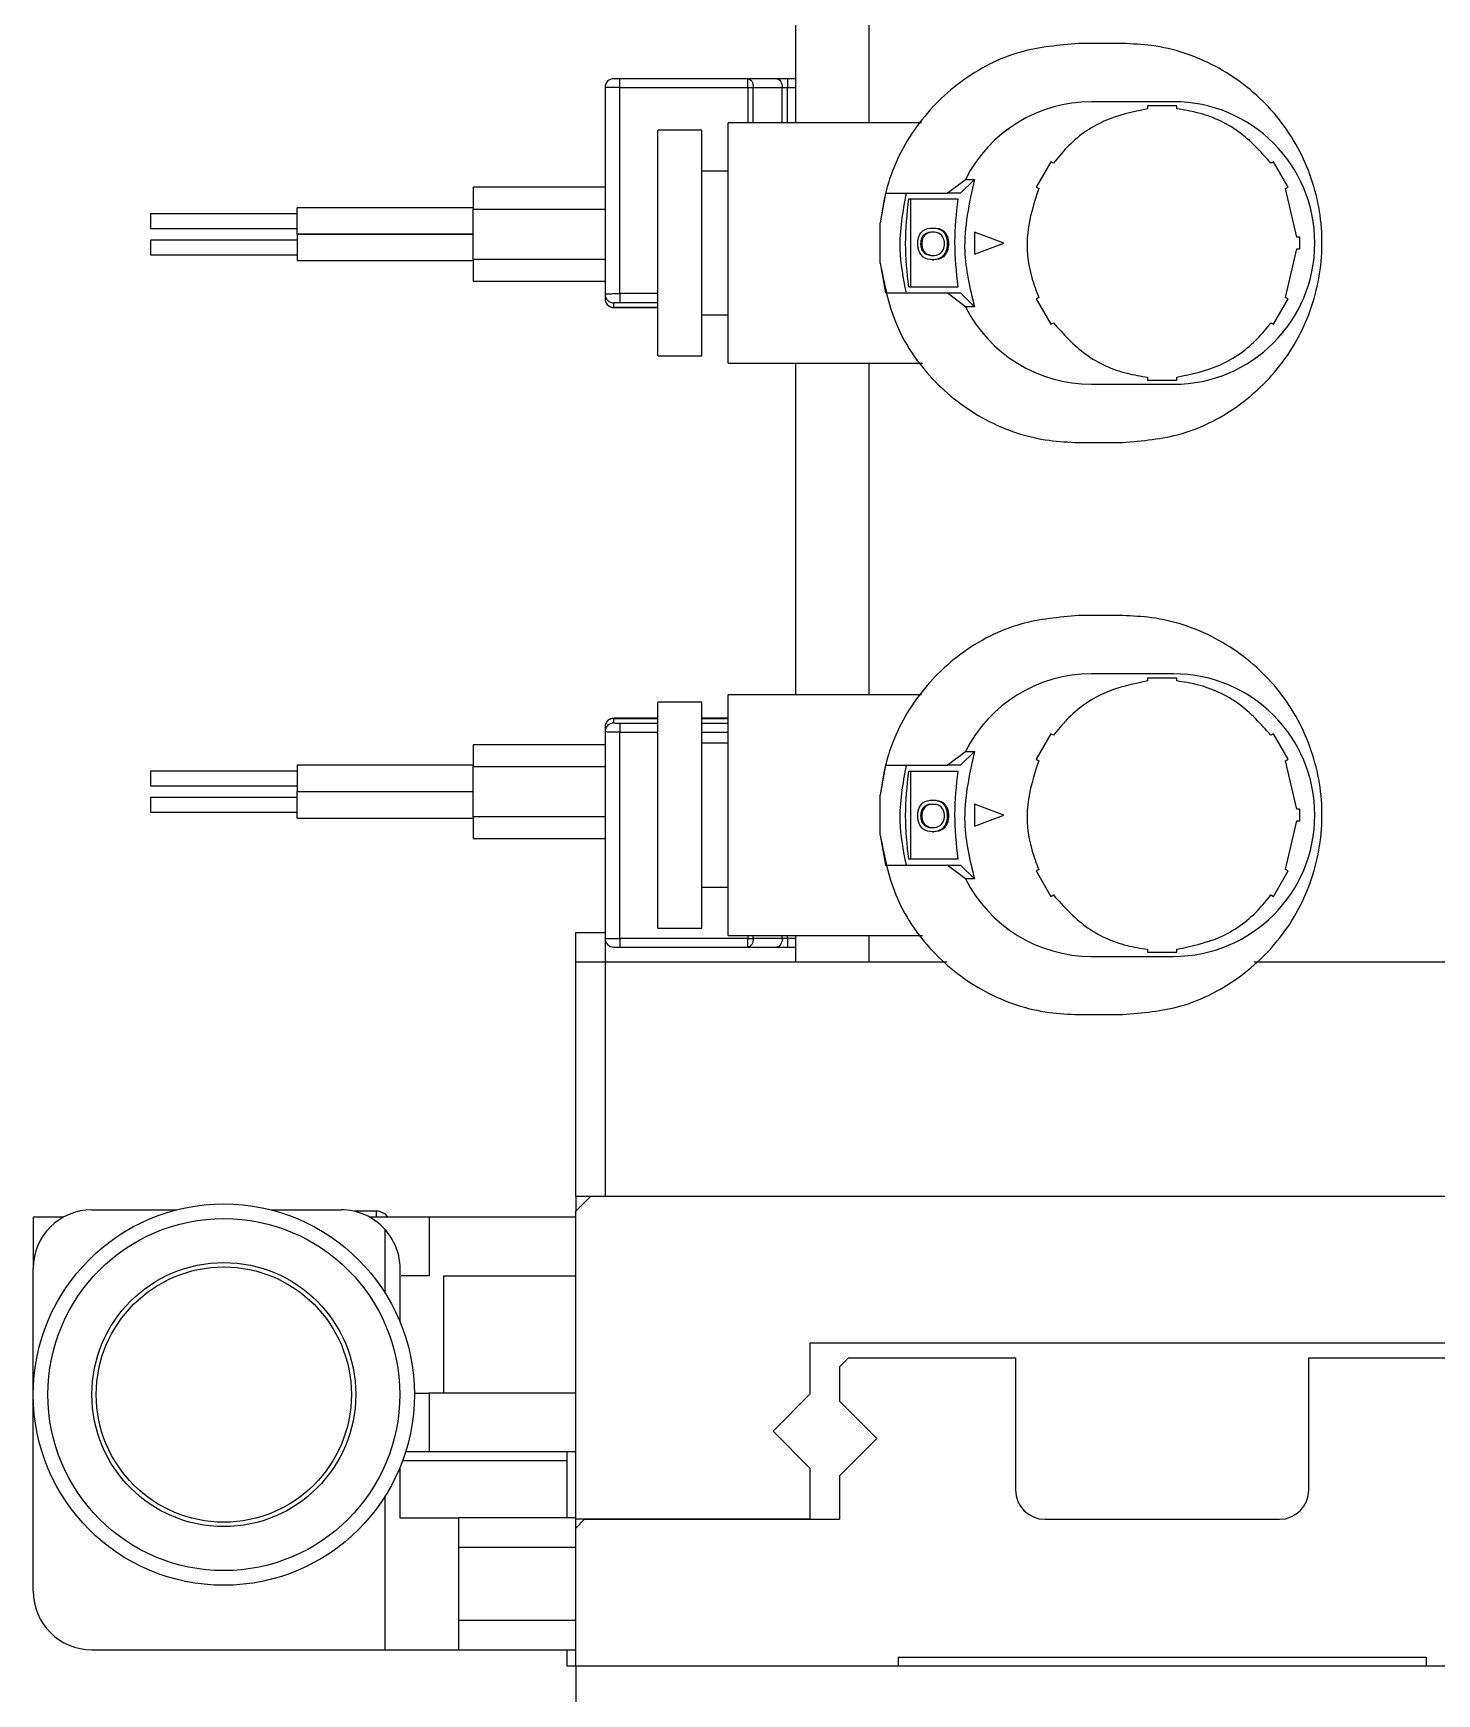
# Model space of a CAD drawing. Extents: x 500 to 100500, y -14500 to 21140.
# Drawn here: x 13719.7 to 13767.6, y -7111 to -7054.4 of the extents above; entities that cross this region are included whole.
import ezdxf

# ---------------------------------------------------------------- set-up
doc = ezdxf.new("R2010")
doc.units = 0
doc.layers.get('0').update_dxf_attribs({"linetype": 'CONTINUOUS'})

# ---------------------------------------------------------------- blocks, each defined once
blk = doc.blocks.new('SP F')
at = {"color": 3}
for p, q in [((14852.123, -97524.306), (14852.123, -97527.706)), ((14854.635, -97527.706), (14854.635, -97524.306)), ((14863.273, -97525.006), (14861.773, -97525.006)), ((14846.123, -97526.506), (14846.123, -97526.206)), ((14850.495, -97526.206), (14846.123, -97526.206)), ((14850.495, -97526.506), (14850.495, -97526.206)), ((14851.481, -97526.206), (14850.495, -97526.206)), ((14851.851, -97526.206), (14851.851, -97526.506)), ((14852.123, -97526.206), (14851.851, -97526.206)), ((14845.623, -97526.506), (14845.623, -97533.547)), ((14846.123, -97526.506), (14845.623, -97526.506)), ((14846.123, -97533.53), (14846.123, -97526.506)), ((14846.123, -97526.506), (14850.495, -97526.506)), ((14850.495, -97526.506), (14850.68, -97526.506)), ((14850.495, -97526.506), (14850.495, -97527.706)), ((14850.68, -97526.506), (14851.666, -97526.506)), ((14850.68, -97527.706), (14850.68, -97526.506)), ((14851.666, -97526.506), (14851.851, -97526.506)), ((14851.666, -97527.706), (14851.666, -97526.506)), ((14851.851, -97527.706), (14851.851, -97526.506)), ((14851.851, -97526.506), (14852.123, -97526.506)), ((14865.013, -97526.991), (14862.213, -97526.991)), ((14864.123, -97527.133), (14864.123, -97527.233)), ((14865.123, -97527.133), (14864.123, -97527.133)), ((14865.123, -97527.233), (14865.123, -97527.133)), ((14848.923, -97527.956), (14847.423, -97527.956)), ((14847.423, -97535.656), (14847.423, -97527.956)), ((14848.923, -97535.656), (14848.923, -97527.956)), ((14856.411, -97527.706), (14849.823, -97527.706)), ((14849.823, -97535.906), (14849.823, -97527.706)), ((14860.826, -97529.036), (14860.326, -97529.902)), ((14860.913, -97529.086), (14860.826, -97529.036)), ((14868.42, -97529.036), (14868.333, -97529.086)), ((14868.92, -97529.902), (14868.42, -97529.036)), ((14849.823, -97529.356), (14848.923, -97529.356)), ((14857.296, -97530.106), (14857.914, -97529.636)), ((14858.219, -97529.636), (14857.741, -97530.106)), ((14857.914, -97529.636), (14858.219, -97529.636)), ((14845.623, -97529.906), (14841.123, -97529.906)), ((14841.123, -97529.906), (14841.123, -97530.647)), ((14855.189, -97530.106), (14855.007, -97531.12)), ((14857.741, -97530.106), (14857.296, -97530.106)), ((14860.326, -97529.902), (14860.413, -97529.952)), ((14868.833, -97529.952), (14868.92, -97529.902)), ((14869.218, -97531.606), (14868.833, -97529.952)), ((14835.123, -97530.806), (14830.123, -97530.806)), ((14830.123, -97530.806), (14830.123, -97531.306)), ((14841.123, -97530.606), (14835.123, -97530.606)), ((14835.123, -97531.505), (14835.123, -97530.606)), ((14841.123, -97532.365), (14841.123, -97530.647)), ((14841.123, -97530.647), (14845.623, -97530.647)), ((14855.979, -97530.306), (14857.65, -97530.306)), ((14856.049, -97533.306), (14856.049, -97530.306)), ((14830.123, -97531.306), (14835.123, -97531.306)), ((14855.007, -97532.492), (14855.007, -97531.12)), ((14856.791, -97531.296), (14856.831, -97531.296)), ((14835.123, -97531.706), (14830.123, -97531.706)), ((14830.123, -97531.706), (14830.123, -97532.206)), ((14835.123, -97531.505), (14841.123, -97531.505)), ((14835.123, -97531.507), (14835.123, -97531.505)), ((14841.123, -97531.507), (14835.123, -97531.507)), ((14835.123, -97531.507), (14835.123, -97532.406)), ((14856.386, -97531.832), (14856.426, -97531.832)), ((14857.296, -97531.827), (14857.336, -97531.827)), ((14858.223, -97531.431), (14858.223, -97532.181)), ((14859.223, -97531.806), (14858.223, -97531.431)), ((14858.223, -97532.181), (14859.223, -97531.806)), ((14869.319, -97531.606), (14869.218, -97531.606)), ((14869.319, -97532.006), (14869.319, -97531.606)), ((14830.123, -97532.206), (14835.123, -97532.206)), ((14835.123, -97532.406), (14841.123, -97532.406)), ((14841.123, -97532.365), (14841.123, -97533.106)), ((14845.623, -97532.365), (14841.123, -97532.365)), ((14855.007, -97532.492), (14855.189, -97533.506)), ((14856.551, -97532.172), (14856.59, -97532.172)), ((14856.791, -97532.375), (14856.831, -97532.375)), ((14868.833, -97533.659), (14869.218, -97532.006)), ((14869.218, -97532.006), (14869.319, -97532.006)), ((14841.123, -97533.106), (14845.623, -97533.106)), ((14845.623, -97533.547), (14845.623, -97533.705)), ((14846.123, -97533.53), (14846.123, -97533.829)), ((14847.423, -97533.53), (14846.123, -97533.53)), ((14857.65, -97533.306), (14855.979, -97533.306)), ((14857.914, -97533.976), (14857.296, -97533.506)), ((14857.296, -97533.506), (14857.741, -97533.506)), ((14857.741, -97533.506), (14858.219, -97533.976)), ((14860.413, -97533.659), (14860.326, -97533.71)), ((14868.92, -97533.71), (14868.833, -97533.659)), ((14845.623, -97533.705), (14845.623, -97533.706)), ((14845.923, -97534.004), (14845.923, -97533.846)), ((14847.423, -97534.004), (14845.923, -97534.004)), ((14845.923, -97534.004), (14845.923, -97534.006)), ((14845.923, -97534.006), (14847.423, -97534.006)), ((14846.123, -97533.829), (14847.423, -97533.829)), ((14858.219, -97533.976), (14857.914, -97533.976)), ((14860.326, -97533.71), (14860.826, -97534.576)), ((14868.42, -97534.576), (14868.92, -97533.71)), ((14848.923, -97534.256), (14849.823, -97534.256)), ((14860.826, -97534.576), (14860.913, -97534.525)), ((14868.333, -97534.525), (14868.42, -97534.576)), ((14847.423, -97535.656), (14848.923, -97535.656)), ((14849.823, -97535.906), (14856.444, -97535.906)), ((14852.123, -97535.906), (14852.123, -97547.206)), ((14854.635, -97547.206), (14854.635, -97535.906)), ((14864.123, -97536.379), (14864.123, -97536.479)), ((14864.123, -97536.479), (14865.123, -97536.479)), ((14865.123, -97536.479), (14865.123, -97536.379)), ((14862.213, -97536.621), (14865.013, -97536.621)), ((14861.773, -97538.606), (14863.273, -97538.606)), ((14863.273, -97544.506), (14861.773, -97544.506)), ((14865.013, -97546.491), (14862.213, -97546.491)), ((14864.123, -97546.633), (14864.123, -97546.733)), ((14865.123, -97546.633), (14864.123, -97546.633)), ((14865.123, -97546.733), (14865.123, -97546.633)), ((14856.411, -97547.206), (14849.823, -97547.206)), ((14849.823, -97555.406), (14849.823, -97547.206)), ((14848.923, -97547.456), (14847.423, -97547.456)), ((14847.423, -97555.156), (14847.423, -97547.456)), ((14848.923, -97555.156), (14848.923, -97547.456)), ((14845.623, -97548.306), (14845.623, -97548.307)), ((14845.623, -97548.307), (14845.623, -97548.464)), ((14847.423, -97548.006), (14845.923, -97548.006)), ((14845.923, -97548.006), (14845.923, -97548.008)), ((14845.923, -97548.165), (14845.923, -97548.008)), ((14845.923, -97548.008), (14847.423, -97548.008)), ((14846.123, -97548.183), (14846.123, -97548.482)), ((14847.423, -97548.183), (14846.123, -97548.183)), ((14849.823, -97548.006), (14848.923, -97548.006)), ((14848.923, -97548.008), (14849.823, -97548.008)), ((14849.823, -97548.183), (14848.923, -97548.183)), ((14845.623, -97548.906), (14841.123, -97548.906)), ((14841.123, -97548.906), (14841.123, -97549.647)), ((14845.623, -97548.464), (14845.623, -97555.506)), ((14846.123, -97555.506), (14846.123, -97548.482)), ((14846.123, -97548.482), (14847.423, -97548.482)), ((14848.923, -97548.482), (14849.823, -97548.482)), ((14849.823, -97548.856), (14848.923, -97548.856)), ((14860.826, -97548.536), (14860.326, -97549.402)), ((14860.913, -97548.586), (14860.826, -97548.536)), ((14868.42, -97548.536), (14868.333, -97548.586)), ((14868.92, -97549.402), (14868.42, -97548.536)), ((14857.296, -97549.606), (14857.914, -97549.136)), ((14858.219, -97549.136), (14857.741, -97549.606)), ((14857.914, -97549.136), (14858.219, -97549.136)), ((14860.326, -97549.402), (14860.413, -97549.452)), ((14868.833, -97549.452), (14868.92, -97549.402)), ((14869.218, -97551.106), (14868.833, -97549.452)), ((14835.123, -97549.806), (14830.123, -97549.806)), ((14830.123, -97549.806), (14830.123, -97550.306)), ((14841.123, -97549.606), (14835.123, -97549.606)), ((14835.123, -97549.606), (14835.123, -97550.505)), ((14841.123, -97549.647), (14845.623, -97549.647)), ((14841.123, -97551.365), (14841.123, -97549.647)), ((14855.189, -97549.606), (14855.007, -97550.62)), ((14855.979, -97549.806), (14857.65, -97549.806)), ((14856.049, -97552.806), (14856.049, -97549.806)), ((14857.741, -97549.606), (14857.296, -97549.606)), ((14830.123, -97550.306), (14835.123, -97550.306)), ((14835.123, -97550.505), (14841.123, -97550.505)), ((14835.123, -97550.507), (14835.123, -97550.505)), ((14841.123, -97550.507), (14835.123, -97550.507)), ((14835.123, -97551.406), (14835.123, -97550.507)), ((14855.007, -97551.992), (14855.007, -97550.62)), ((14835.123, -97550.706), (14830.123, -97550.706)), ((14830.123, -97550.706), (14830.123, -97551.206)), ((14830.123, -97551.206), (14835.123, -97551.206)), ((14856.791, -97550.796), (14856.831, -97550.796)), ((14858.223, -97550.931), (14858.223, -97551.681)), ((14859.223, -97551.306), (14858.223, -97550.931)), ((14869.319, -97551.106), (14869.218, -97551.106)), ((14869.319, -97551.506), (14869.319, -97551.106)), ((14835.123, -97551.406), (14841.123, -97551.406)), ((14845.623, -97551.365), (14841.123, -97551.365)), ((14841.123, -97551.365), (14841.123, -97552.106)), ((14856.386, -97551.332), (14856.426, -97551.332)), ((14856.551, -97551.672), (14856.59, -97551.672)), ((14857.296, -97551.327), (14857.336, -97551.327)), ((14858.223, -97551.681), (14859.223, -97551.306)), ((14868.833, -97553.159), (14869.218, -97551.506)), ((14869.218, -97551.506), (14869.319, -97551.506)), ((14841.123, -97552.106), (14845.623, -97552.106)), ((14855.007, -97551.992), (14855.189, -97553.006)), ((14856.791, -97551.875), (14856.831, -97551.875)), ((14857.65, -97552.806), (14855.979, -97552.806)), ((14857.914, -97553.476), (14857.296, -97553.006)), ((14857.296, -97553.006), (14857.741, -97553.006)), ((14857.741, -97553.006), (14858.219, -97553.476)), ((14860.413, -97553.159), (14860.326, -97553.21)), ((14860.326, -97553.21), (14860.826, -97554.076)), ((14868.42, -97554.076), (14868.92, -97553.21)), ((14868.92, -97553.21), (14868.833, -97553.159)), ((14848.923, -97553.756), (14849.823, -97553.756)), ((14858.219, -97553.476), (14857.914, -97553.476)), ((14860.826, -97554.076), (14860.913, -97554.025)), ((14868.333, -97554.025), (14868.42, -97554.076)), ((14847.423, -97555.156), (14848.923, -97555.156)), ((14844.623, -97555.306), (14845.623, -97555.306)), ((14844.623, -97556.306), (14844.623, -97555.306)), ((14845.623, -97555.506), (14845.623, -97556.306)), ((14845.623, -97555.506), (14846.123, -97555.506)), ((14850.495, -97555.506), (14846.123, -97555.506)), ((14846.123, -97555.506), (14846.123, -97555.806)), ((14849.823, -97555.406), (14856.444, -97555.406)), ((14850.495, -97555.406), (14850.495, -97555.506)), ((14850.495, -97555.506), (14850.68, -97555.506)), ((14850.495, -97555.806), (14850.495, -97555.506)), ((14850.68, -97555.506), (14850.68, -97555.406)), ((14851.666, -97555.506), (14850.68, -97555.506)), ((14851.666, -97555.506), (14851.666, -97555.406)), ((14851.851, -97555.506), (14851.666, -97555.506)), ((14851.851, -97555.506), (14851.851, -97555.406)), ((14851.851, -97555.506), (14851.851, -97555.806)), ((14852.123, -97555.506), (14851.851, -97555.506)), ((14852.123, -97555.406), (14852.123, -97556.306)), ((14854.635, -97556.306), (14854.635, -97555.406)), ((14846.123, -97555.806), (14850.495, -97555.806)), ((14850.495, -97555.806), (14851.481, -97555.806)), ((14851.851, -97555.806), (14852.123, -97555.806)), ((14862.213, -97556.121), (14865.013, -97556.121)), ((14864.123, -97555.879), (14864.123, -97555.979)), ((14864.123, -97555.979), (14865.123, -97555.979)), ((14865.123, -97555.979), (14865.123, -97555.879)), ((14844.623, -97564.306), (14844.623, -97556.306)), ((14844.623, -97556.306), (14845.623, -97556.306)), ((14845.623, -97556.306), (14845.623, -97564.306)), ((14845.623, -97556.306), (14857.277, -97556.306)), ((14867.764, -97556.306), (14883.623, -97556.306)), ((14861.773, -97558.106), (14863.273, -97558.106)), ((14828.123, -97564.756), (14831.023, -97564.756)), ((14834.223, -97564.756), (14836.623, -97564.756)), ((14845.623, -97564.306), (14844.623, -97564.306)), ((14844.623, -97564.306), (14844.623, -97564.806)), ((14844.623, -97564.806), (14845.123, -97564.306)), ((14883.623, -97564.306), (14845.623, -97564.306)), ((14827.155, -97565.006), (14826.123, -97565.006)), ((14826.123, -97565.006), (14826.123, -97566.756)), ((14837.823, -97564.806), (14837.067, -97564.806)), ((14839.623, -97565.006), (14837.591, -97565.006)), ((14837.823, -97564.806), (14837.823, -97565.006)), ((14844.623, -97565.006), (14839.623, -97565.006)), ((14844.623, -97575.306), (14844.623, -97564.806)), ((14838.123, -97567.592), (14838.123, -97565.433)), ((14826.123, -97577.756), (14826.123, -97566.756)), ((14838.623, -97566.756), (14838.623, -97568.556)), ((14839.623, -97567.006), (14838.67, -97567.006)), ((14840.123, -97571.006), (14840.123, -97567.006)), ((14840.123, -97567.006), (14844.623, -97567.006)), ((14852.623, -97571.036), (14852.623, -97569.306)), ((14876.623, -97569.306), (14852.623, -97569.306)), ((14853.923, -97569.806), (14853.623, -97570.106)), ((14853.923, -97569.806), (14859.623, -97569.806)), ((14859.623, -97569.806), (14859.623, -97574.306)), ((14869.623, -97569.806), (14875.323, -97569.806)), ((14869.623, -97574.306), (14869.623, -97569.806)), ((14853.623, -97570.106), (14853.623, -97571.286)), ((14839.123, -97571.006), (14839.623, -97571.006)), ((14840.123, -97571.006), (14839.623, -97571.006)), ((14839.623, -97571.006), (14839.623, -97573.006)), ((14844.623, -97571.006), (14840.123, -97571.006)), ((14852.623, -97571.036), (14851.353, -97572.306)), ((14854.893, -97572.556), (14853.623, -97571.286)), ((14851.353, -97572.306), (14852.623, -97573.576)), ((14853.623, -97573.826), (14854.893, -97572.556)), ((14839.623, -97573.006), (14838.823, -97573.006)), ((14844.623, -97573.006), (14839.623, -97573.006)), ((14844.323, -97573.006), (14844.323, -97575.256)), ((14838.623, -97573.556), (14838.623, -97575.256)), ((14838.721, -97573.306), (14844.323, -97573.306)), ((14852.623, -97575.306), (14852.623, -97573.576)), ((14853.623, -97573.826), (14853.623, -97575.306)), ((14838.123, -97579.756), (14838.123, -97574.52)), ((14838.623, -97575.256), (14840.623, -97575.256)), ((14844.623, -97575.256), (14840.623, -97575.256)), ((14840.623, -97575.256), (14840.623, -97576.256)), ((14844.923, -97575.306), (14844.623, -97575.606)), ((14852.623, -97575.306), (14844.623, -97575.306)), ((14844.623, -97575.606), (14844.623, -97575.306)), ((14844.923, -97575.306), (14853.623, -97575.306)), ((14860.623, -97575.306), (14868.623, -97575.306)), ((14844.623, -97580.306), (14844.623, -97575.606)), ((14840.623, -97576.256), (14840.623, -97578.756)), ((14840.623, -97576.256), (14844.623, -97576.256)), ((14844.623, -97578.756), (14840.623, -97578.756)), ((14840.623, -97578.756), (14840.623, -97579.756)), ((14828.123, -97579.756), (14838.123, -97579.756)), ((14838.123, -97579.756), (14840.623, -97579.756)), ((14840.623, -97579.756), (14844.623, -97579.756)), ((14844.323, -97579.756), (14844.323, -97580.306)), ((14855.623, -97580.006), (14855.623, -97580.306)), ((14855.623, -97580.006), (14873.623, -97580.006)), ((14873.623, -97580.006), (14873.623, -97580.306)), ((14844.323, -97580.306), (14844.623, -97580.306)), ((14844.623, -97580.306), (14844.623, -97586.306)), ((14844.623, -97580.306), (14884.623, -97580.306))]:
    blk.add_line(p, q, dxfattribs=at)
at = {"color": 3, "flags": 128}
for points in [[(14850.495, -97526.206), (14850.531, -97526.212), (14850.566, -97526.229), (14850.598, -97526.256), (14850.626, -97526.294), (14850.649, -97526.339), (14850.666, -97526.391), (14850.676, -97526.447), (14850.68, -97526.506)], [(14851.481, -97526.206), (14851.517, -97526.212), (14851.552, -97526.229), (14851.584, -97526.256), (14851.612, -97526.294), (14851.635, -97526.339), (14851.652, -97526.391), (14851.663, -97526.447), (14851.666, -97526.506)], [(14850.68, -97555.506), (14850.676, -97555.564), (14850.666, -97555.621), (14850.649, -97555.673), (14850.626, -97555.718), (14850.598, -97555.755), (14850.566, -97555.783), (14850.531, -97555.8), (14850.495, -97555.806)], [(14851.666, -97555.506), (14851.663, -97555.564), (14851.652, -97555.621), (14851.635, -97555.673), (14851.612, -97555.718), (14851.584, -97555.755), (14851.552, -97555.783), (14851.517, -97555.8), (14851.481, -97555.806)]]:
    blk.add_lwpolyline(points, dxfattribs=at)
at = {"color": 3}
for radius in [6.5, 6, 4.5, 4.35]:
    blk.add_circle((14832.623, -97571.056), radius, dxfattribs=at)
for centre, radius, start, end in [((14845.923, -97526.506), 0.3, 90, 180), ((14862.213, -97531.806), 4.815, 90.0007, 153.2116), ((14865.013, -97531.806), 4.815, 270, 90), ((14845.922, -97533.547), 0.299, 180.1118, 270.1114), ((14845.922, -97533.704), 0.299, 180.1118, 270.1114), ((14845.923, -97533.706), 0.3, 180, 270), ((14862.213, -97531.806), 4.815, 206.7888, 269.9991), ((14862.213, -97551.306), 4.815, 90.0007, 153.2116), ((14865.013, -97551.306), 4.815, 270, 90), ((14845.923, -97548.306), 0.3, 90, 180), ((14845.922, -97548.307), 0.299, 89.8886, 179.8882), ((14845.922, -97548.465), 0.299, 89.8886, 179.8882), ((14862.213, -97551.306), 4.815, 206.7888, 269.9991), ((14845.923, -97555.506), 0.3, 180, 270), ((14828.123, -97566.756), 2, 90, 180), ((14836.623, -97566.756), 2, 41.4096, 90), ((14837.823, -97565.306), 0.5, 36.8699, 90), ((14860.623, -97574.306), 1, 180, 270), ((14868.623, -97574.306), 1, 270, 0), ((14828.123, -97577.756), 2, 180, 270)]:
    blk.add_arc(centre, radius, start, end, dxfattribs=at)
for points, knots in [([(14861.773, -97525.006), (14861.105, -97525.063), (14859.674, -97525.187), (14857.677, -97526.223), (14856.065, -97527.882), (14855.232, -97529.635), (14855.063, -97530.754), (14855.007, -97531.12)], [0, 0, 0, 0, 0.200562, 0.429956, 0.659348, 0.888742, 1, 1, 1, 1]), ([(14863.273, -97538.606), (14863.947, -97538.547), (14865.386, -97538.422), (14867.384, -97537.376), (14868.999, -97535.712), (14869.968, -97533.594), (14870.183, -97531.279), (14869.619, -97529.023), (14868.341, -97527.078), (14866.493, -97525.674), (14864.694, -97525.069), (14863.603, -97525.02), (14863.273, -97525.006)], [0, 0, 0, 0, 0.0948237, 0.2021801, 0.3095335, 0.4168871, 0.524228, 0.6314592, 0.7387387, 0.8460879, 0.9534356, 1, 1, 1, 1]), ([(14846.123, -97526.206), (14846.096, -97526.206), (14846.044, -97526.206), (14845.978, -97526.206), (14845.931, -97526.206), (14845.926, -97526.206), (14845.923, -97526.206)], [0, 0, 0, 0, 0.25051, 0.499867, 0.747756, 1, 1, 1, 1]), ([(14864.123, -97527.233), (14863.615, -97527.34), (14862.6, -97527.555), (14861.535, -97528.319), (14861.062, -97528.902), (14860.913, -97529.086)], [0, 0, 0, 0, 0.406489, 0.812977, 1, 1, 1, 1]), ([(14868.333, -97529.086), (14867.986, -97528.7), (14867.293, -97527.929), (14866.099, -97527.388), (14865.357, -97527.27), (14865.123, -97527.233)], [0, 0, 0, 0, 0.406489, 0.812978, 1, 1, 1, 1]), ([(14858.219, -97529.636), (14858.04, -97530.449), (14857.719, -97531.902), (14858.066, -97533.342), (14858.219, -97533.976)], [0, 0, 0, 0, 0.559952, 1, 1, 1, 1]), ([(14855.189, -97530.106), (14855.405, -97530.106), (14855.838, -97530.106), (14856.539, -97530.106), (14857.027, -97530.106), (14857.296, -97530.106)], [0, 0, 0, 0, 0.3093365, 0.6186731, 1, 1, 1, 1]), ([(14855.889, -97530.106), (14855.774, -97530.742), (14855.57, -97531.879), (14855.791, -97533.009), (14855.889, -97533.506)], [0, 0, 0, 0, 0.560014, 1, 1, 1, 1]), ([(14860.413, -97529.952), (14860.252, -97530.446), (14859.93, -97531.432), (14860.059, -97532.736), (14860.328, -97533.438), (14860.413, -97533.659)], [0, 0, 0, 0, 0.406489, 0.812978, 1, 1, 1, 1]), ([(14855.979, -97533.306), (14855.927, -97532.814), (14855.823, -97531.814), (14855.926, -97530.814), (14855.979, -97530.306)], [0, 0, 0, 0, 0.49226, 1, 1, 1, 1]), ([(14857.65, -97530.306), (14857.598, -97530.798), (14857.494, -97531.798), (14857.597, -97532.798), (14857.65, -97533.306)], [0, 0, 0, 0, 0.492258, 1, 1, 1, 1]), ([(14856.287, -97531.827), (14856.29, -97531.781), (14856.294, -97531.688), (14856.344, -97531.519), (14856.506, -97531.311), (14856.677, -97531.302), (14856.791, -97531.296)], [0, 0, 0, 0, 0.125551, 0.25109, 0.50025, 1, 1, 1, 1]), ([(14856.791, -97531.296), (14856.906, -97531.302), (14857.05, -97531.31), (14857.194, -97531.458), (14857.251, -97531.561), (14857.29, -97531.688), (14857.294, -97531.781), (14857.296, -97531.827)], [0, 0, 0, 0, 0.498702, 0.624177, 0.749467, 0.874745, 1, 1, 1, 1]), ([(14856.831, -97531.296), (14856.946, -97531.302), (14857.089, -97531.31), (14857.234, -97531.458), (14857.291, -97531.561), (14857.329, -97531.688), (14857.334, -97531.781), (14857.336, -97531.827)], [0, 0, 0, 0, 0.498702, 0.624177, 0.749467, 0.874745, 1, 1, 1, 1]), ([(14856.791, -97532.375), (14856.676, -97532.366), (14856.504, -97532.353), (14856.344, -97532.137), (14856.294, -97531.967), (14856.29, -97531.874), (14856.287, -97531.827)], [0, 0, 0, 0, 0.499407, 0.748743, 0.874372, 1, 1, 1, 1]), ([(14856.792, -97531.439), (14856.702, -97531.44), (14856.568, -97531.442), (14856.437, -97531.594), (14856.393, -97531.723), (14856.388, -97531.795), (14856.386, -97531.832)], [0, 0, 0, 0, 0.500291, 0.749086, 0.874606, 1, 1, 1, 1]), ([(14856.386, -97531.832), (14856.389, -97531.875), (14856.396, -97531.962), (14856.45, -97532.096), (14856.513, -97532.143), (14856.551, -97532.172)], [0, 0, 0, 0, 0.2802572, 0.5607811, 1, 1, 1, 1]), ([(14856.832, -97531.439), (14856.742, -97531.44), (14856.608, -97531.442), (14856.477, -97531.594), (14856.433, -97531.723), (14856.428, -97531.795), (14856.426, -97531.832)], [0, 0, 0, 0, 0.5002912, 0.749086, 0.8746062, 1, 1, 1, 1]), ([(14856.426, -97531.832), (14856.429, -97531.875), (14856.435, -97531.962), (14856.49, -97532.096), (14856.552, -97532.143), (14856.59, -97532.172)], [0, 0, 0, 0, 0.280257, 0.560781, 1, 1, 1, 1]), ([(14857.296, -97531.827), (14857.294, -97531.874), (14857.29, -97531.967), (14857.24, -97532.138), (14857.079, -97532.352), (14856.907, -97532.366), (14856.791, -97532.375)], [0, 0, 0, 0, 0.1256, 0.251197, 0.500581, 1, 1, 1, 1]), ([(14857.198, -97531.832), (14857.196, -97531.795), (14857.191, -97531.723), (14857.158, -97531.626), (14857.11, -97531.549), (14856.994, -97531.444), (14856.881, -97531.441), (14856.792, -97531.439)], [0, 0, 0, 0, 0.125139, 0.250418, 0.375519, 0.500847, 1, 1, 1, 1]), ([(14856.792, -97532.232), (14856.881, -97532.227), (14857.014, -97532.218), (14857.146, -97532.069), (14857.191, -97531.941), (14857.196, -97531.868), (14857.198, -97531.832)], [0, 0, 0, 0, 0.500072, 0.749021, 0.874598, 1, 1, 1, 1]), ([(14857.336, -97531.827), (14857.334, -97531.874), (14857.329, -97531.967), (14857.279, -97532.138), (14857.119, -97532.352), (14856.946, -97532.366), (14856.831, -97532.375)], [0, 0, 0, 0, 0.1256, 0.251197, 0.500581, 1, 1, 1, 1]), ([(14855.007, -97532.492), (14855.141, -97533.183), (14855.421, -97534.628), (14856.702, -97536.521), (14858.536, -97537.93), (14860.341, -97538.541), (14861.437, -97538.591), (14861.773, -97538.606)], [0, 0, 0, 0, 0.210713, 0.440125, 0.669539, 0.89895, 1, 1, 1, 1]), ([(14856.551, -97532.172), (14856.595, -97532.193), (14856.674, -97532.229), (14856.756, -97532.231), (14856.792, -97532.232)], [0, 0, 0, 0, 0.559599, 1, 1, 1, 1]), ([(14856.59, -97532.172), (14856.635, -97532.193), (14856.714, -97532.229), (14856.796, -97532.231), (14856.832, -97532.232)], [0, 0, 0, 0, 0.559599, 1, 1, 1, 1]), ([(14845.623, -97533.547), (14845.626, -97533.546), (14845.631, -97533.543), (14845.673, -97533.54), (14845.733, -97533.537), (14845.826, -97533.533), (14845.958, -97533.531), (14846.071, -97533.53), (14846.123, -97533.53)], [0, 0, 0, 0, 0.155053, 0.301585, 0.439591, 0.569064, 0.801429, 1, 1, 1, 1]), ([(14855.189, -97533.506), (14855.405, -97533.506), (14855.838, -97533.506), (14856.539, -97533.506), (14857.027, -97533.506), (14857.296, -97533.506)], [0, 0, 0, 0, 0.309337, 0.618673, 1, 1, 1, 1]), ([(14845.923, -97533.846), (14845.926, -97533.844), (14845.931, -97533.839), (14845.978, -97533.834), (14846.043, -97533.829), (14846.096, -97533.829), (14846.123, -97533.829)], [0, 0, 0, 0, 0.250962, 0.5005, 0.748212, 1, 1, 1, 1]), ([(14860.913, -97534.525), (14861.259, -97534.911), (14861.953, -97535.683), (14863.147, -97536.224), (14863.889, -97536.341), (14864.123, -97536.379)], [0, 0, 0, 0, 0.4064891, 0.8129781, 1, 1, 1, 1]), ([(14865.123, -97536.379), (14865.63, -97536.271), (14866.646, -97536.057), (14867.711, -97535.293), (14868.184, -97534.709), (14868.333, -97534.525)], [0, 0, 0, 0, 0.406488, 0.812977, 1, 1, 1, 1]), ([(14861.773, -97544.506), (14861.105, -97544.563), (14859.674, -97544.687), (14857.677, -97545.723), (14856.065, -97547.382), (14855.232, -97549.135), (14855.063, -97550.254), (14855.007, -97550.62)], [0, 0, 0, 0, 0.200562, 0.429956, 0.659348, 0.888742, 1, 1, 1, 1]), ([(14863.273, -97558.106), (14863.947, -97558.047), (14865.386, -97557.922), (14867.384, -97556.876), (14868.999, -97555.212), (14869.968, -97553.094), (14870.183, -97550.779), (14869.619, -97548.523), (14868.341, -97546.578), (14866.493, -97545.174), (14864.694, -97544.569), (14863.603, -97544.52), (14863.273, -97544.506)], [0, 0, 0, 0, 0.094824, 0.20218, 0.309533, 0.416887, 0.524228, 0.631459, 0.738739, 0.846088, 0.953436, 1, 1, 1, 1]), ([(14864.123, -97546.733), (14863.615, -97546.84), (14862.6, -97547.055), (14861.535, -97547.819), (14861.062, -97548.402), (14860.913, -97548.586)], [0, 0, 0, 0, 0.406489, 0.812977, 1, 1, 1, 1]), ([(14868.333, -97548.586), (14867.986, -97548.2), (14867.293, -97547.429), (14866.099, -97546.888), (14865.357, -97546.77), (14865.123, -97546.733)], [0, 0, 0, 0, 0.406489, 0.812978, 1, 1, 1, 1]), ([(14846.123, -97548.183), (14846.096, -97548.183), (14846.044, -97548.182), (14845.978, -97548.178), (14845.931, -97548.172), (14845.926, -97548.168), (14845.923, -97548.165)], [0, 0, 0, 0, 0.250058, 0.499234, 0.7473, 1, 1, 1, 1]), ([(14846.123, -97548.482), (14846.071, -97548.482), (14845.958, -97548.481), (14845.826, -97548.478), (14845.733, -97548.475), (14845.673, -97548.472), (14845.631, -97548.468), (14845.626, -97548.466), (14845.623, -97548.464)], [0, 0, 0, 0, 0.198562, 0.430923, 0.560397, 0.698405, 0.844941, 1, 1, 1, 1]), ([(14858.219, -97549.136), (14858.04, -97549.949), (14857.719, -97551.402), (14858.066, -97552.842), (14858.219, -97553.476)], [0, 0, 0, 0, 0.559952, 1, 1, 1, 1]), ([(14860.413, -97549.452), (14860.252, -97549.946), (14859.93, -97550.932), (14860.059, -97552.236), (14860.328, -97552.938), (14860.413, -97553.159)], [0, 0, 0, 0, 0.406489, 0.812978, 1, 1, 1, 1]), ([(14855.189, -97549.606), (14855.405, -97549.606), (14855.838, -97549.606), (14856.539, -97549.606), (14857.027, -97549.606), (14857.296, -97549.606)], [0, 0, 0, 0, 0.3093365, 0.6186731, 1, 1, 1, 1]), ([(14855.889, -97549.606), (14855.774, -97550.242), (14855.57, -97551.379), (14855.791, -97552.509), (14855.889, -97553.006)], [0, 0, 0, 0, 0.560014, 1, 1, 1, 1]), ([(14855.979, -97552.806), (14855.927, -97552.314), (14855.823, -97551.314), (14855.926, -97550.314), (14855.979, -97549.806)], [0, 0, 0, 0, 0.49226, 1, 1, 1, 1]), ([(14857.65, -97549.806), (14857.598, -97550.298), (14857.494, -97551.298), (14857.597, -97552.298), (14857.65, -97552.806)], [0, 0, 0, 0, 0.492258, 1, 1, 1, 1]), ([(14856.287, -97551.327), (14856.29, -97551.281), (14856.294, -97551.188), (14856.344, -97551.019), (14856.506, -97550.811), (14856.677, -97550.802), (14856.791, -97550.796)], [0, 0, 0, 0, 0.125551, 0.25109, 0.50025, 1, 1, 1, 1]), ([(14856.792, -97550.939), (14856.702, -97550.94), (14856.568, -97550.942), (14856.437, -97551.094), (14856.393, -97551.223), (14856.388, -97551.295), (14856.386, -97551.332)], [0, 0, 0, 0, 0.500291, 0.749086, 0.874606, 1, 1, 1, 1]), ([(14856.832, -97550.939), (14856.742, -97550.94), (14856.608, -97550.942), (14856.477, -97551.094), (14856.433, -97551.223), (14856.428, -97551.295), (14856.426, -97551.332)], [0, 0, 0, 0, 0.5002912, 0.749086, 0.8746062, 1, 1, 1, 1]), ([(14856.791, -97550.796), (14856.906, -97550.802), (14857.05, -97550.81), (14857.194, -97550.958), (14857.251, -97551.061), (14857.29, -97551.188), (14857.294, -97551.281), (14857.296, -97551.327)], [0, 0, 0, 0, 0.498702, 0.624177, 0.749467, 0.874745, 1, 1, 1, 1]), ([(14857.198, -97551.332), (14857.196, -97551.295), (14857.191, -97551.223), (14857.158, -97551.126), (14857.11, -97551.049), (14856.994, -97550.944), (14856.881, -97550.941), (14856.792, -97550.939)], [0, 0, 0, 0, 0.125139, 0.250418, 0.375519, 0.500847, 1, 1, 1, 1]), ([(14856.831, -97550.796), (14856.946, -97550.802), (14857.089, -97550.81), (14857.234, -97550.958), (14857.291, -97551.061), (14857.329, -97551.188), (14857.334, -97551.281), (14857.336, -97551.327)], [0, 0, 0, 0, 0.498702, 0.624177, 0.749467, 0.874745, 1, 1, 1, 1]), ([(14856.791, -97551.875), (14856.676, -97551.866), (14856.504, -97551.853), (14856.344, -97551.637), (14856.294, -97551.467), (14856.29, -97551.374), (14856.287, -97551.327)], [0, 0, 0, 0, 0.499407, 0.748743, 0.874372, 1, 1, 1, 1]), ([(14856.386, -97551.332), (14856.389, -97551.375), (14856.396, -97551.462), (14856.45, -97551.596), (14856.513, -97551.643), (14856.551, -97551.672)], [0, 0, 0, 0, 0.2802572, 0.5607811, 1, 1, 1, 1]), ([(14856.426, -97551.332), (14856.429, -97551.375), (14856.435, -97551.462), (14856.49, -97551.596), (14856.552, -97551.643), (14856.59, -97551.672)], [0, 0, 0, 0, 0.280257, 0.560781, 1, 1, 1, 1]), ([(14856.551, -97551.672), (14856.595, -97551.693), (14856.674, -97551.729), (14856.756, -97551.731), (14856.792, -97551.732)], [0, 0, 0, 0, 0.559599, 1, 1, 1, 1]), ([(14856.59, -97551.672), (14856.635, -97551.693), (14856.714, -97551.729), (14856.796, -97551.731), (14856.832, -97551.732)], [0, 0, 0, 0, 0.559599, 1, 1, 1, 1]), ([(14857.296, -97551.327), (14857.294, -97551.374), (14857.29, -97551.467), (14857.24, -97551.638), (14857.079, -97551.852), (14856.907, -97551.866), (14856.791, -97551.875)], [0, 0, 0, 0, 0.1256, 0.251197, 0.500581, 1, 1, 1, 1]), ([(14856.792, -97551.732), (14856.881, -97551.727), (14857.014, -97551.718), (14857.146, -97551.569), (14857.191, -97551.441), (14857.196, -97551.368), (14857.198, -97551.332)], [0, 0, 0, 0, 0.500072, 0.749021, 0.874598, 1, 1, 1, 1]), ([(14857.336, -97551.327), (14857.334, -97551.374), (14857.329, -97551.467), (14857.279, -97551.638), (14857.119, -97551.852), (14856.946, -97551.866), (14856.831, -97551.875)], [0, 0, 0, 0, 0.1256, 0.251197, 0.500581, 1, 1, 1, 1]), ([(14855.007, -97551.992), (14855.141, -97552.683), (14855.421, -97554.128), (14856.702, -97556.021), (14858.536, -97557.43), (14860.341, -97558.041), (14861.437, -97558.091), (14861.773, -97558.106)], [0, 0, 0, 0, 0.210713, 0.440125, 0.669539, 0.89895, 1, 1, 1, 1]), ([(14855.189, -97553.006), (14855.405, -97553.006), (14855.838, -97553.006), (14856.539, -97553.006), (14857.027, -97553.006), (14857.296, -97553.006)], [0, 0, 0, 0, 0.309337, 0.618673, 1, 1, 1, 1]), ([(14860.913, -97554.025), (14861.259, -97554.411), (14861.953, -97555.183), (14863.147, -97555.724), (14863.889, -97555.841), (14864.123, -97555.879)], [0, 0, 0, 0, 0.4064891, 0.8129781, 1, 1, 1, 1]), ([(14865.123, -97555.879), (14865.63, -97555.771), (14866.646, -97555.557), (14867.711, -97554.793), (14868.184, -97554.209), (14868.333, -97554.025)], [0, 0, 0, 0, 0.406488, 0.812977, 1, 1, 1, 1]), ([(14845.923, -97555.806), (14845.926, -97555.806), (14845.931, -97555.806), (14845.978, -97555.806), (14846.044, -97555.806), (14846.096, -97555.806), (14846.123, -97555.806)], [0, 0, 0, 0, 0.25051, 0.499867, 0.747756, 1, 1, 1, 1]), ([(14838.123, -97565.433), (14838.254, -97565.615), (14838.517, -97565.979), (14838.618, -97566.464), (14838.622, -97566.721), (14838.623, -97566.756)], [0, 0, 0, 0, 0.46416, 0.928037, 1, 1, 1, 1])]:
    blk.add_open_spline(points, degree=3, knots=knots, dxfattribs=at)
for points in [[(14851.851, -97526.206), (14851.784, -97526.206), (14851.65, -97526.206), (14851.538, -97526.206), (14851.481, -97526.206)], [(14851.481, -97555.806), (14851.538, -97555.806), (14851.65, -97555.806), (14851.784, -97555.806), (14851.851, -97555.806)], [(14839.623, -97565.006), (14839.623, -97565.036), (14839.623, -97565.096), (14839.623, -97565.559), (14839.623, -97566.22), (14839.623, -97566.744), (14839.623, -97567.006)]]:
    blk.add_open_spline(points, degree=3, dxfattribs=at)

msp = doc.modelspace()

# ---------------------------------------------------------------- block references
at = {"color": 0}
msp.add_blockref('SP F', (-1106.401, 90470.267, -139.531), dxfattribs=at)

doc.saveas('drawing.dxf')
